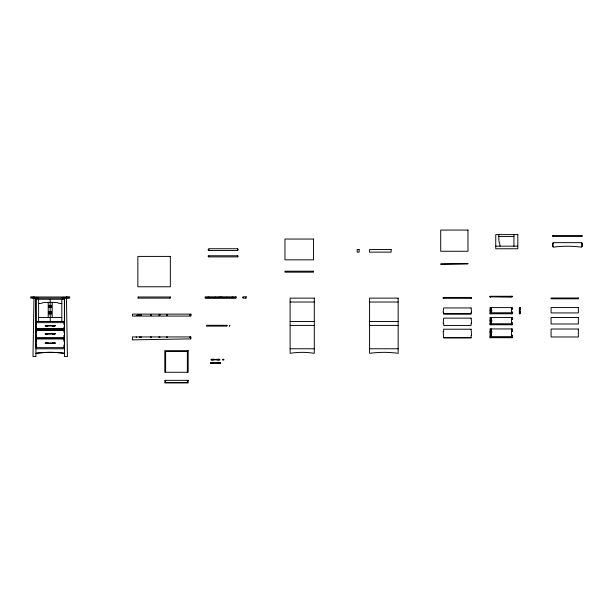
<?xml version="1.0" encoding="UTF-8"?>
<svg xmlns="http://www.w3.org/2000/svg" width="613" height="613" viewBox="0 0 613 613"><rect width="100%" height="100%" fill="white"/><g stroke="black" fill="none" stroke-linecap="round" stroke-linejoin="round"><path stroke-width="0.92" d="M38.604 303.604L42.128 303.205L42.596 302.676A90.509 90.509 0 0 1 47.684 302.385L50.166 302.355M553.133 235.852L552.482 235.852L553.133 236.174M581.699 235.852L582.35 235.852L581.699 236.174M498.775 236.549L513.932 236.549M553.133 243.292L552.482 243.292L552.482 246.541L553.133 246.541M581.699 243.292L582.35 243.292L582.35 246.541L581.699 246.541M495.748 246.165L517.824 246.165M208.88 249.23L208.236 249.23L208.236 250.204L208.88 250.204M237.453 249.23L238.105 249.23L238.105 250.204L237.453 250.204M208.88 255.928L208.236 255.928L208.236 256.74L208.88 256.74M237.453 255.928L238.105 255.928L238.105 256.74L237.453 256.74M490.048 296.592L491.917 296.592M490.048 296.838L511.556 297.159L511.556 296.271M511.556 296.761L512.614 296.761L512.614 296.271L490.048 296.271L490.048 297.159L490.699 296.838M33.976 296.999L66.442 296.999M243.016 297.236L243.016 297.711M205.232 297.726L235.99 297.726M35.922 299.267L64.495 299.267M290.11 302.025L314.3 302.025M369.578 302.025L398.144 302.025M48.963 305.312L49.431 305.312M50.986 305.312L51.461 305.312M511.556 309.381L512.614 309.381L512.614 307.596L490.048 307.596L490.048 313.764L512.614 313.764L512.614 311.979L511.556 311.979M520.238 309.381L519.755 309.381L519.755 307.596M490.048 310.193L491.917 310.193M490.048 310.998L491.917 310.998M520.238 311.979L519.755 311.979L519.755 313.764M490.048 312.952L490.699 312.952L490.699 307.596M511.556 312.952L491.511 312.952L491.511 307.596M490.048 313.274L490.699 313.274L490.699 313.764M511.556 313.274L491.511 313.274L491.511 313.764M443.651 313.634L471.09 313.634M48.963 314.078L49.431 314.078M50.986 314.078L51.461 314.078M38.604 317.526L61.813 317.526M511.556 319.565L512.614 319.565L512.614 317.457L490.048 317.457L490.048 324.76L512.614 324.76L512.614 322.645L511.556 322.645M490.048 320.047L491.917 320.047M490.048 320.86L491.917 320.86M35.922 321.503L64.495 321.503M290.11 321.503L314.3 321.503M369.578 321.503L398.144 321.503M35.922 322.645L64.495 322.645L64.411 328.875L36.006 328.875L36.006 322.706M490.048 323.948L490.699 323.948M491.511 323.948L511.556 323.948M490.048 324.269L490.699 324.269M491.511 324.269L511.556 324.269M36.006 324.499L36.496 324.499L36.496 322.706M64.411 324.499L63.928 324.499L63.928 322.706M290.11 325.403L314.3 325.403M369.578 325.403L398.144 325.403M36.006 327.089L36.496 327.089L36.496 328.875M64.411 327.089L63.928 327.089L63.928 328.875M35.922 328.974L64.495 328.974M35.922 330.108L64.495 330.108M490.048 331.533L491.917 331.533M511.556 331.457L512.614 331.457L512.614 328.936L490.048 328.936L490.048 337.702L512.614 337.702L512.614 335.188L511.556 335.188M36.006 332.3L36.496 332.3L36.496 330.192M64.411 332.3L63.928 332.3L63.928 330.192M490.048 332.346L491.917 332.346M36.006 335.388L36.496 335.388L36.496 337.495M64.411 335.388L63.928 335.388L63.928 337.495M490.048 336.889L490.699 336.889M491.511 336.889L511.556 336.889M490.048 337.219L490.699 337.219M491.511 337.219L511.556 337.219M35.922 337.579L64.495 337.579L64.411 330.192L36.006 330.192L36.006 337.495M443.659 337.495L471.098 337.495M35.922 338.713L64.495 338.713M36.006 341.311L36.496 341.311L36.496 338.797M64.411 341.311L63.928 341.311L63.928 338.797M36.006 345.042L36.496 345.042L36.496 347.556M64.411 345.042L63.928 345.042L63.928 347.556M35.922 347.64L64.495 347.64M35.922 348.774L64.495 348.774M290.11 348.774L314.3 348.774M369.578 348.774L398.144 348.774M50.251 302.355L52.733 302.385A90.509 90.509 0 0 1 57.852 302.676L58.296 303.205L61.813 303.604M500.009 246.165L499.603 242.641L499.074 242.166A90.509 90.509 0 0 1 498.79 237.078L498.752 234.595M513.932 234.595L513.932 246.165M511.556 307.596L511.556 313.764M511.556 317.457L511.556 324.76M511.556 328.936L511.556 337.702M491.511 317.457L491.511 324.76M491.511 328.936L491.511 337.702M490.699 317.457L490.699 324.76M490.699 328.936L490.699 337.702M471.328 298.324L471.09 297.435M443.651 297.435L443.414 298.324M233.155 297.726L233.155 297.236L232.174 297.236L232.174 297.726M222.235 297.726L222.235 297.236L218.987 297.236L218.987 297.726M209.048 297.726L209.048 297.236L208.075 297.236L208.075 297.726M190.674 336.935L190.674 337.579M189.861 336.935L189.861 337.579M187.363 372.26L187.363 351.479L165.617 351.479L165.617 372.26M187.363 380.336L187.363 382.443L165.617 382.443L165.617 380.336M167.303 336.935L167.303 337.579M166.491 336.935L166.491 337.579M159.832 336.935L159.832 337.579M159.02 336.935L159.02 337.579M151.227 336.935L151.227 337.579M150.415 336.935L150.415 337.579M141.166 336.935L141.166 337.579M140.354 336.935L140.354 337.579M139.542 336.935L139.542 337.579M136.293 336.935L136.293 337.579M67.093 297.397L65.79 297.397M66.442 297.397L66.442 296.83L69.69 296.83L69.69 298.133L30.734 298.133L30.734 296.83L33.976 296.83L33.976 297.397M66.442 297.726L67.415 356.567L64.495 356.567L64.495 298.133M64.411 299.351L64.411 321.427L36.006 321.427L36.006 299.351M64.411 347.556L64.411 338.797L36.006 338.797L36.006 347.556M61.813 299.351L61.813 321.427M52.197 302.378L52.197 317.526M50.166 299.351L50.251 321.427M48.22 302.378L48.22 317.526M38.604 299.351L38.604 321.427M35.922 298.133L35.922 356.567L33.002 356.567L33.976 297.726M34.627 297.397L33.332 297.397M222.864 359.563L223.339 359.693L222.864 359.563M215.217 297.228L214.726 297.726L215.217 297.228M226.496 297.228L226.005 297.726L226.496 297.228M190.835 338.882L132.4 339.855L132.4 336.935L190.835 336.935L190.835 338.882M467.98 230.067L440.709 230.067L440.709 251.253L467.98 251.253L467.98 230.067M517.824 234.595L495.748 234.595L495.748 248.763L517.824 248.763L517.824 234.595M581.699 235.522L553.133 235.522L553.133 236.495L581.699 236.495L581.699 235.522M313.534 239.047L284.961 239.047L284.961 259.828L313.534 259.828L313.534 239.047M581.699 242.648L553.133 242.648L553.133 247.192A105.244 105.244 0 0 1 581.699 247.192L581.699 242.648M237.453 248.74L208.88 248.74L208.88 250.525L237.453 250.525L237.453 248.74M359.111 249.537L357.164 249.537L357.164 252.135L359.111 252.135L359.111 249.537M391.132 249.537L369.539 249.537L369.539 252.135L391.132 252.135L391.132 249.537M237.453 255.767L208.88 255.767L208.88 256.901L237.453 256.901L237.453 255.767M170.33 256.41L137.864 256.41L137.864 286.769L170.33 286.769L170.33 256.41M467.98 263.751L440.709 264.08L467.98 263.751M313.534 271.191L284.961 271.191L284.961 272.164L313.534 272.164L313.534 271.191M235.99 296.83L205.232 296.83L205.232 298.133L235.99 298.133L235.99 296.83M246.257 296.83L243.016 296.83L243.016 298.133L246.257 298.133L245.606 297.726L246.257 296.83M170.33 296.999L137.864 296.999L138.515 297.397L137.864 298.133L170.33 298.133L169.678 297.726L170.33 296.999M38.519 297.397L32.19 297.397L32.19 297.803L38.519 297.803L38.519 297.397M68.227 297.397L61.898 297.397L61.898 297.803L68.227 297.803L68.227 297.397M471.573 297.435L443.168 297.435L443.168 298.324L471.573 298.324L471.573 297.435M578.35 298.002L551.079 298.002L551.079 298.815L578.35 298.815L578.35 298.002M314.3 298.133L290.11 298.133L290.11 353.326A75.568 75.568 0 0 1 314.3 353.326L314.3 298.133M398.144 298.133L369.578 298.133L369.578 353.326A105.107 105.107 0 0 1 398.144 353.326L398.144 298.133M49.561 305.872L48.833 305.872L48.833 307.573L49.561 307.573L49.561 305.872M51.592 305.872L50.856 305.872L50.856 307.573L51.592 307.573L51.592 305.872M578.35 307.565L551.079 307.565L551.079 312.921L578.35 312.921L578.35 307.565M520.238 307.596L519.349 307.596L519.349 313.764L520.238 313.764L520.238 307.596M471.09 307.948L443.651 307.948L443.168 312.331L443.651 312.331L443.651 314.117L471.09 314.117L471.09 312.331L471.573 312.331L471.09 307.948M49.561 311.81L48.833 311.81L48.833 313.511L49.561 313.511L49.561 311.81M51.592 311.81L50.856 311.81L50.856 313.511L51.592 313.511L51.592 311.81M190.881 314.124L132.439 314.124L132.439 316.07L190.881 316.07L190.881 314.124M141.205 314.615L140.392 314.615L140.392 315.588L141.205 315.588L141.205 314.615M151.273 314.615L150.461 314.615L150.461 315.588L151.273 315.588L151.273 314.615M159.87 314.615L159.058 314.615L159.058 315.588L159.87 315.588L159.87 314.615M167.341 314.615L166.529 314.615L166.529 315.588L167.341 315.588L167.341 314.615M190.712 314.615L189.907 314.615L189.907 315.588L190.712 315.588L190.712 314.615M139.58 315.097L136.339 315.427L139.58 315.097M578.35 317.496L551.079 317.496L551.079 323.993L578.35 323.993L578.35 317.496M471.098 318.139L443.659 318.139L443.176 323.335L443.659 323.335L443.659 325.442L471.098 325.442L471.098 323.335L471.581 323.335L471.098 318.139M227.025 325.304L206.573 325.304L206.573 326.116L227.025 326.116L227.025 325.304M229.699 325.304L229.377 326.116L229.699 325.304M47.776 325.426L45.829 325.426L45.829 326.162L47.776 326.162L47.776 325.426M54.595 325.426L52.641 325.426L52.641 326.162L54.595 326.162L54.595 325.426M55.239 325.549L45.178 325.549L45.178 326.032L55.239 326.039L55.239 325.557M578.35 329.02L551.079 329.02L551.079 336.974L578.35 336.974L578.35 329.02M471.098 329.219L443.659 329.219L443.659 331.733L443.176 331.733L443.659 337.985L471.098 337.985L471.098 335.464L471.581 335.464L471.098 329.219M47.776 333.48L45.829 333.48L45.829 334.208L47.776 334.208L47.776 333.48M54.595 333.48L52.641 333.48L52.641 334.208L54.595 334.208L54.595 333.48M55.239 333.602L45.178 333.602L45.178 334.077L55.239 334.085L55.239 333.61M47.776 342.813L45.829 342.813L45.829 343.541L47.776 343.541L47.776 342.813M54.595 342.813L52.641 342.813L52.641 343.541L54.595 343.541L54.595 342.813M55.239 342.935L45.178 342.935L45.178 343.41L55.239 343.418L55.239 342.943M188.176 350.667L164.805 350.667L164.805 372.26L188.176 372.26L188.176 350.667M213.286 359.264L211.592 359.264L211.592 359.992L213.286 359.992L213.286 359.264M219.224 359.264L217.531 359.264L217.531 359.992L219.224 359.992L219.224 359.264M223.791 359.264L222.734 359.264L222.734 359.992L223.791 359.992L223.791 359.264M219.791 359.387L211.025 359.387L211.025 359.862L219.791 359.869L219.791 359.394M213.132 362.635L211.179 362.635L211.179 363.371L213.132 363.371L213.132 362.635M219.944 362.635L217.998 362.635L217.998 363.371L219.944 363.371L219.944 362.635M220.596 362.758L210.535 362.758L210.535 363.241L220.596 363.248L220.596 362.766M188.176 380.336L164.805 380.336L164.805 382.933L188.176 382.933L188.176 380.336M64.495 353.326A105.107 105.107 0 0 0 35.929 353.326A105.244 105.244 0 0 1 64.495 353.326"/></g></svg>
